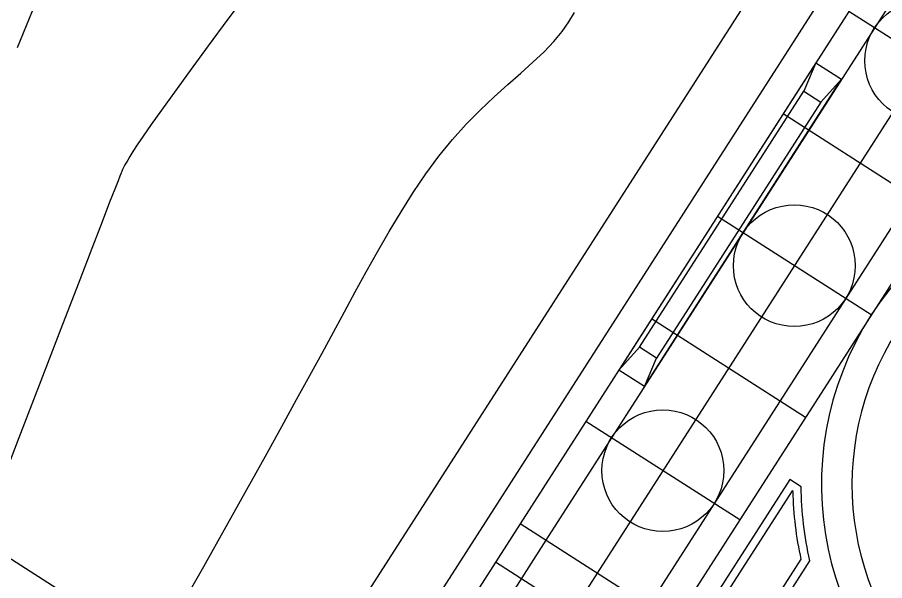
# Model space of a CAD drawing. Header units: millimetres. Extents: x -244126 to 368105, y -173968 to 259060.
# Drawn here: x -170296.4 to -170204.3, y 88136.7 to 88196.6 of the extents above; entities that cross this region are included whole.
import ezdxf
from ezdxf.xclip import XClip

# ---------------------------------------------------------------- set-up
doc = ezdxf.new("R2010")
doc.units = ezdxf.units.MM
doc.header["$MEASUREMENT"] = 0
doc.header["$XCLIPFRAME"] = 0
doc.layers.add('Top Slope', color=11, linetype='Continuous')
doc.layers.add('WALL', color=2, linetype='Continuous')

# ---------------------------------------------------------------- blocks, each defined once
blk = doc.blocks.new('A$C0fe7df84')
at = {"layer": 'WALL', "color": 1}
for p, q in [((9.712, 15.964), (0, 0.809)), ((9.712, 15.964), (9.113, 14.567)), ((9.712, 15.964), (10.975, 15.155)), ((1.263, 0), (10.975, 15.155)), ((10.975, 15.155), (9.955, 14.027)), ((1.02, 1.937), (9.113, 14.567)), ((9.113, 14.567), (9.955, 14.027)), ((9.955, 14.027), (1.862, 1.398)), ((0, 0.809), (1.02, 1.937)), ((1.862, 1.398), (1.02, 1.937)), ((1.263, 0), (1.862, 1.398)), ((1.263, 0), (0, 0.809))]:
    blk.add_line(p, q, dxfattribs=at)
blk = doc.blocks.new('A$C015d2ecd')
at = {"layer": 'WALL', "color": 8}
for p, q in [((51.01, 57.5), (51.01, 81.5)), ((144.003, 54), (53.512, 54)), ((63.753, 43.5), (63.753, 52.5)), ((72.003, 43.5), (72.003, 52.5)), ((78.003, 43.5), (78.003, 52.5)), ((84.003, 43.5), (84.003, 52.5)), ((90.003, 43.5), (90.003, 52.5)), ((96.003, 43.5), (96.003, 52.5)), ((66.003, 51), (61.503, 51)), ((102.003, 51), (66.003, 51)), ((66.003, 48), (61.503, 48)), ((102.003, 48), (66.003, 48)), ((102.003, 45), (66.003, 45))]:
    blk.add_line(p, q, dxfattribs=at)
at = {"layer": 'WALL', "color": 1}
for p, q in [((66.003, 52.5), (61.503, 52.5)), ((66.003, 29.5), (66.003, 52.5)), ((102.003, 52.5), (66.003, 52.5)), ((102.003, 43.5), (66.003, 43.5))]:
    blk.add_line(p, q, dxfattribs=at)
blk.add_lwpolyline([(67.003, 39.5), (72.171, 39.5, -0.055733), (75.003, 41.829), (75.003, 42.5), (67.003, 42.5)], format="xyb", close=True, dxfattribs=at)
at = {"layer": 'WALL', "color": 8}
blk.add_lwpolyline([(67.403, 39.9), (72.003, 39.9, -0.049982), (74.603, 42.045), (74.603, 42.1), (67.403, 42.1)], format="xyb", close=True, dxfattribs=at)
for centre in [(72.003, 48), (84.003, 48), (96.003, 48)]:
    blk.add_circle(centre, 3, dxfattribs=at)
at = {"layer": 'WALL', "color": 1}
for radius, start, end in [(15.5, 0.9841, 179.0159), (14, 10.1642, 169.8358)]:
    blk.add_arc((84.003, 28), radius, start, end, dxfattribs=at)
at = {"layer": 'WALL', "rotation": 302.6535793356218}
blk.add_blockref('A$C0fe7df84', (74.322, 52.063), dxfattribs=at)
blk = doc.blocks.new('G$CE2FEF259')
at = {"layer": 'Top Slope', "color": 8, "ltscale": 0.1, "elevation": -1}
blk.add_lwpolyline([(316.291, 1087.274), (315.398, 1085.116)], dxfattribs=at)
at = {"layer": 'Top Slope', "color": 8, "ltscale": 0.1}
blk.add_lwpolyline([(329.65, 1053.552), (378.608, 1129.948)], dxfattribs=at)
at = {"layer": 'WALL', "color": 8}
for points in [[(326.792, 1087.88), (325.784, 1086.516), (324.817, 1085.204), (323.928, 1083.991), (323.151, 1082.924), (322.513, 1082.038), (322.007, 1081.324), (321.614, 1080.76), (321.319, 1080.325), (321.104, 1079.997), (320.953, 1079.756), (320.848, 1079.578), (320.773, 1079.444), (320.714, 1079.334), (320.665, 1079.243), (320.627, 1079.169), (320.596, 1079.108), (320.572, 1079.057), (320.553, 1079.014), (320.537, 1078.976), (320.522, 1078.94), (320.504, 1078.894), (320.462, 1078.787), (320.373, 1078.558), (320.214, 1078.146), (319.961, 1077.492), (319.591, 1076.533), (319.08, 1075.211), (318.405, 1073.464), (317.555, 1071.262), (316.564, 1068.696), (315.48, 1065.888), (314.349, 1062.961)], [(323.441, 1057.502), (324.593, 1059.543), (325.7, 1061.511), (326.724, 1063.341), (327.637, 1064.982), (328.447, 1066.448), (329.17, 1067.765), (329.822, 1068.96), (330.42, 1070.062), (330.98, 1071.096), (331.52, 1072.09), (332.054, 1073.073), (332.598, 1074.064), (333.155, 1075.06), (333.726, 1076.051), (334.312, 1077.027), (334.916, 1077.979), (335.537, 1078.896), (336.177, 1079.769), (336.838, 1080.587), (337.519, 1081.344), (338.209, 1082.043), (338.895, 1082.692), (339.565, 1083.296), (340.207, 1083.865), (340.807, 1084.403), (341.354, 1084.918), (341.834, 1085.416), (342.239, 1085.905), (342.574, 1086.384), (342.847, 1086.856)]]:
    blk.add_lwpolyline(points, dxfattribs=at)
at = {"layer": 'WALL', "color": 8, "rotation": 57.34642066842176}
blk.add_blockref('A$C015d2ecd', (348.769, 977.744), dxfattribs=at)

msp = doc.modelspace()

# ---------------------------------------------------------------- block references
at = {"layer": 'WALL'}
ref = msp.add_blockref('G$CE2FEF259', (-170976.46562, 85853.65289), dxfattribs=dict(at, xscale=2.15622, yscale=2.15622, zscale=2.15622))
XClip(ref).set_block_clipping_path([(229.8917036206, 427.7812507302), (2596.1703750715, 1370.8402830809)])

doc.saveas('drawing.dxf')
